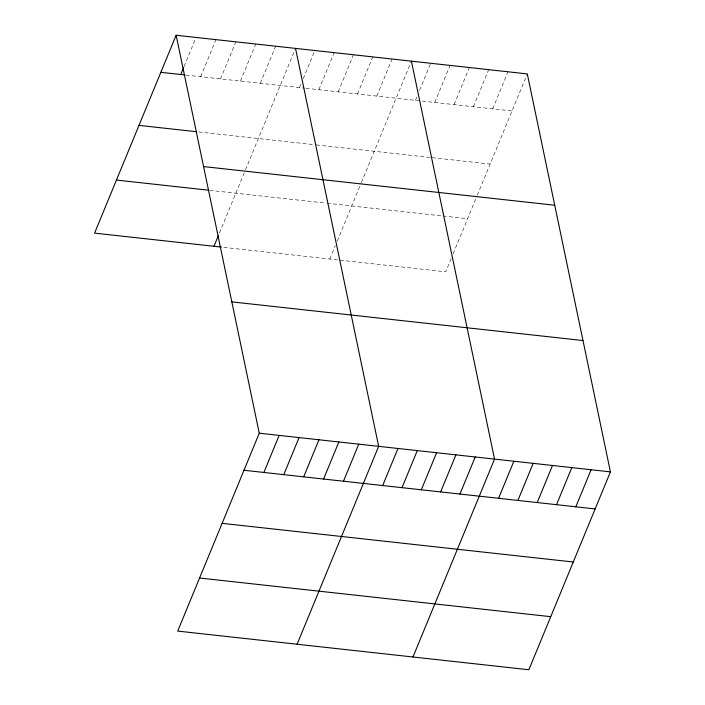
<?xml version="1.0" encoding="UTF-8"?>
<svg xmlns="http://www.w3.org/2000/svg" width="705" height="705" viewBox="0 0 705 705"><rect width="100%" height="100%" fill="white"/><g stroke="black" fill="none" stroke-linecap="round" stroke-linejoin="round"><path stroke-width="0.53" stroke-dasharray="3.52 2.64" d="M184.067 66.49L195.629 38.44M200.661 76.695L215.933 39.63M220.559 78.889L235.831 41.824M240.458 81.075L255.739 44.01M260.356 83.269L275.637 46.204M219.44 233.011L245.102 170.751M245.507 169.773L295.122 49.394M299.572 87.587L301.22 83.578M303.282 78.572L314.844 50.522M318.88 89.711L334.161 52.646M338.197 91.835L353.469 54.77M357.505 93.968L372.786 56.902M376.822 96.091L392.103 59.026M329.852 259.035L335.324 245.763M337.272 241.031L360.986 183.512M361.383 182.533L411.412 61.15M415.448 100.339L417.104 96.338M419.581 90.328L430.729 63.274M434.765 102.472L450.046 65.406M454.082 104.596L469.354 67.53M473.39 106.719L488.671 69.654M492.707 108.852L507.979 71.778M451.2 258.524L445.736 271.795L222.551 247.226M453.156 253.782L476.862 196.263M477.267 195.285L526.882 74.906M185.997 75.082L304.93 88.178M306.005 88.292L512.015 110.976M198.687 131.958L314.174 144.675M316.325 144.904L430.059 157.426M432.2 157.664L490.142 164.045M209.658 190.324L325.974 203.128M327.05 203.251L441.859 215.889M442.934 216.003L467.609 218.726"/><path stroke-width="1.06" d="M176.135 35.25L259.264 433.205L177.704 631.09L528.865 669.75L610.424 471.865L527.296 73.91L176.135 35.25L94.576 233.135L221.485 247.102M180.762 74.51L183.653 67.495M213.968 246.274L218.268 235.849M263.89 472.465L279.162 435.399M283.789 474.659L299.061 437.594M303.688 476.844L318.96 439.779M323.586 479.039L338.858 441.973M343.485 481.224L358.757 444.159M297.096 644.238L378.656 446.353L295.536 48.389M382.692 485.542L397.973 448.477M402.009 487.666L417.289 450.601M421.326 489.799L436.598 452.733M440.634 491.923L455.915 454.857M459.951 494.046L475.223 456.981M412.98 656.99L494.54 459.105L411.412 61.15M498.576 498.303L513.857 461.237M517.893 500.427L533.165 463.361M537.201 502.55L552.482 465.485M556.518 504.683L571.799 467.618M575.835 506.807L591.107 469.741M160.863 72.315L184.948 74.968M138.991 125.384L196.589 131.729M203.569 166.574L554.729 205.234M116.448 180.066L208.618 190.209M231.83 301.881L582.991 340.541M259.264 433.205L610.424 471.865M243.992 470.27L595.143 508.931M222.11 523.348L573.271 562M199.577 578.021L550.737 616.681"/></g></svg>
